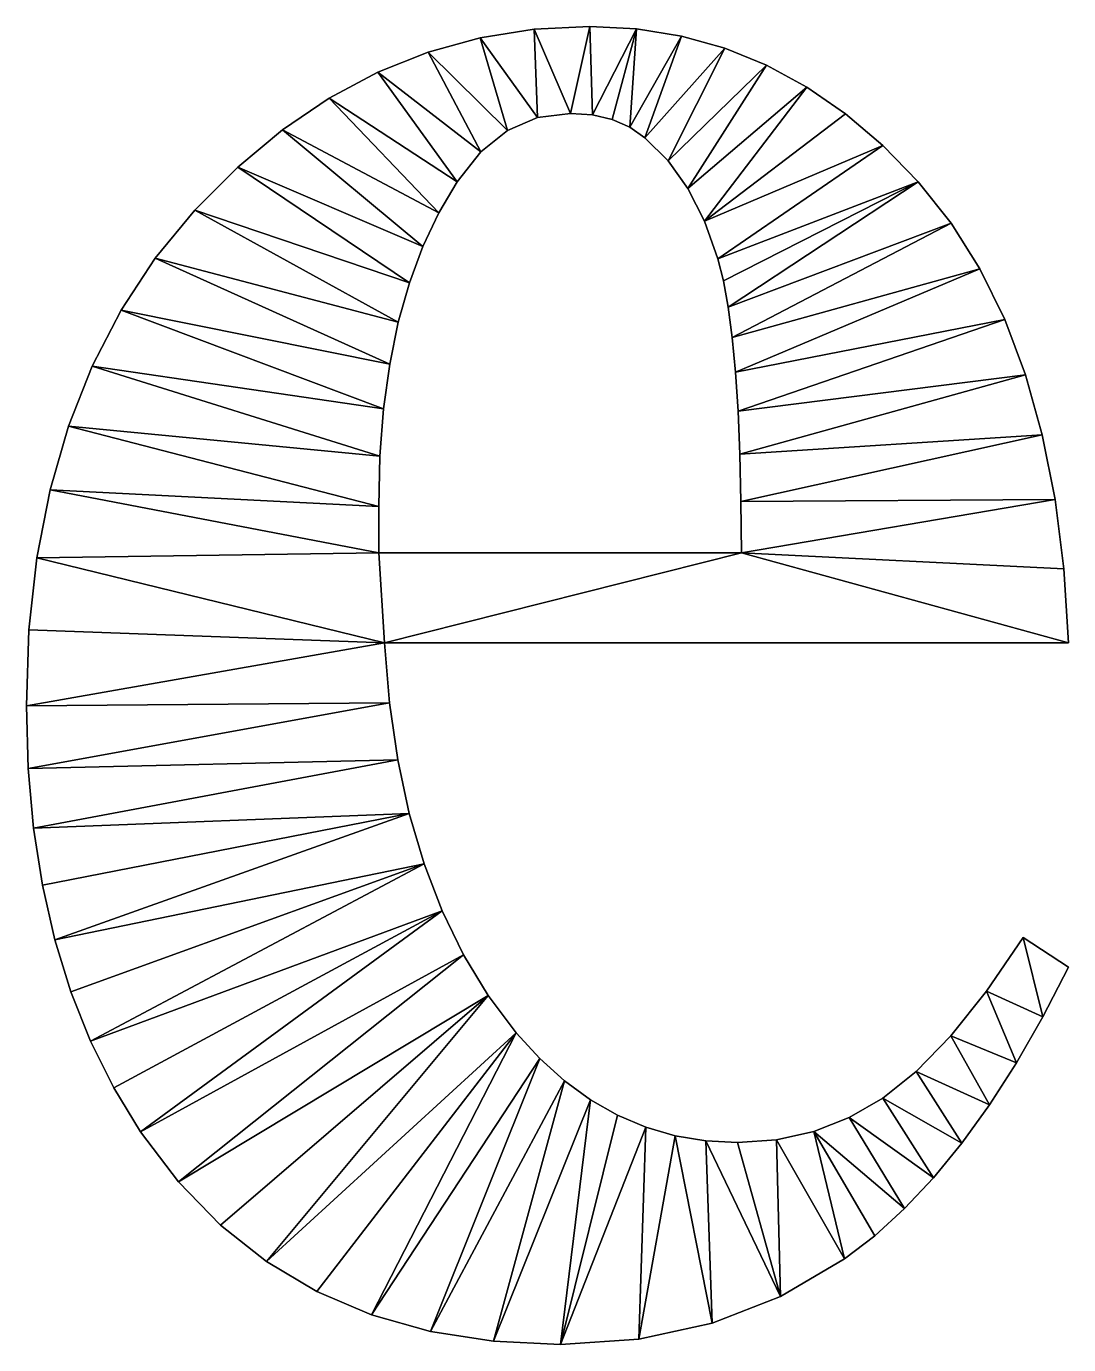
# Model space of a CAD drawing. Header units: metres. Extents: x 0.054 to 0.593, y -0.019 to 0.662.
import ezdxf

# ---------------------------------------------------------------- set-up
doc = ezdxf.new("R2010")
doc.units = ezdxf.units.M

msp = doc.modelspace()

# ---------------------------------------------------------------- meshes
at = {"layer": 'Armanisoft_0', "linetype": 'CONTINUOUS'}
mesh = msp.add_polyface(dxfattribs=at)
corners = [(0.346868, 0.616592), (0.345493, 0.662348), (0.369528, 0.661092), (0.335483, 0.617378), (0.316657, 0.660863), (0.318379, 0.615169), (0.288763, 0.65641), (0.302907, 0.608541), (0.261811, 0.648988), (0.289066, 0.597495), (0.235802, 0.638597), (0.276856, 0.582031), (0.210735, 0.625238), (0.267346, 0.566029), (0.259104, 0.548604), (0.186611, 0.608909), (0.346868, 0.616592, 0.229421), (0.369528, 0.661092, 0.229421), (0.345493, 0.662348, 0.229421), (0.335483, 0.617378, 0.229421), (0.316657, 0.660863, 0.229421), (0.318379, 0.615169, 0.229421), (0.288763, 0.65641, 0.229421), (0.302907, 0.608541, 0.229421), (0.261811, 0.648988, 0.229421), (0.289066, 0.597495, 0.229421), (0.235802, 0.638597, 0.229421), (0.276856, 0.582031, 0.229421), (0.210735, 0.625238, 0.229421), (0.267346, 0.566029, 0.229421), (0.259104, 0.548604, 0.229421), (0.186611, 0.608909, 0.229421), (0.261811, 0.648988), (0.235802, 0.638597), (0.235802, 0.638597, 0.229421), (0.261811, 0.648988, 0.229421), (0.288763, 0.65641), (0.288763, 0.65641, 0.229421), (0.316657, 0.660863), (0.316657, 0.660863, 0.229421), (0.345493, 0.662348), (0.345493, 0.662348, 0.229421), (0.346868, 0.616592), (0.357068, 0.614232), (0.357068, 0.614232, 0.229421), (0.346868, 0.616592, 0.229421), (0.335483, 0.617378), (0.335483, 0.617378, 0.229421), (0.318379, 0.615169), (0.318379, 0.615169, 0.229421), (0.302907, 0.608541), (0.302907, 0.608541, 0.229421), (0.289066, 0.597495), (0.289066, 0.597495, 0.229421), (0.276856, 0.582031), (0.276856, 0.582031, 0.229421), (0.267346, 0.566029), (0.267346, 0.566029, 0.229421), (0.259104, 0.548604), (0.259104, 0.548604, 0.229421), (0.25213, 0.529756), (0.25213, 0.529756, 0.229421), (0.246424, 0.509486), (0.246424, 0.509486, 0.229421), (0.241986, 0.487793), (0.241986, 0.487793, 0.229421), (0.238816, 0.464677), (0.238816, 0.464677, 0.229421), (0.236914, 0.440138), (0.236914, 0.440138, 0.229421), (0.23628, 0.414176), (0.23628, 0.414176, 0.229421)]
mesh.append_faces([[corners[k] for k in face] for face in [(0, 1, 2), (3, 4, 1), (3, 1, 0), (5, 6, 4), (5, 4, 3), (7, 8, 6), (7, 6, 5), (9, 10, 8), (9, 8, 7), (11, 12, 10), (11, 10, 9), (13, 12, 11), (14, 15, 13), (16, 17, 18), (19, 18, 20), (19, 16, 18), (21, 20, 22), (21, 19, 20), (23, 22, 24), (23, 21, 22), (25, 24, 26), (25, 23, 24), (27, 26, 28), (27, 25, 26), (29, 27, 28), (30, 29, 31), (32, 33, 34, 35), (36, 32, 35, 37), (38, 36, 37, 39), (40, 38, 39, 41), (42, 43, 44, 45), (46, 42, 45, 47), (48, 46, 47, 49), (50, 48, 49, 51), (52, 50, 51, 53), (54, 52, 53, 55), (56, 54, 55, 57), (58, 56, 57, 59), (60, 58, 59, 61), (62, 60, 61, 63), (64, 62, 63, 65), (66, 64, 65, 67), (68, 66, 67, 69), (70, 68, 69, 71)]])
mesh = msp.add_polyface(dxfattribs=at)
corners = [(0.416969, 0.51724), (0.515257, 0.581983), (0.532225, 0.560681), (0.411671, 0.542206), (0.496851, 0.600818), (0.40477, 0.561586), (0.457627, 0.630955), (0.477641, 0.617142), (0.396177, 0.578477), (0.436808, 0.642256), (0.385891, 0.59288), (0.415186, 0.651046), (0.373913, 0.604795), (0.392759, 0.657325), (0.366083, 0.6103), (0.369528, 0.661092), (0.357068, 0.614232), (0.346868, 0.616592), (0.416969, 0.51724, 0.229421), (0.532225, 0.560681, 0.229421), (0.515257, 0.581983, 0.229421), (0.411671, 0.542206, 0.229421), (0.496851, 0.600818, 0.229421), (0.40477, 0.561586, 0.229421), (0.477641, 0.617142, 0.229421), (0.457627, 0.630955, 0.229421), (0.396177, 0.578477, 0.229421), (0.436808, 0.642256, 0.229421), (0.385891, 0.59288, 0.229421), (0.415186, 0.651046, 0.229421), (0.373913, 0.604795, 0.229421), (0.392759, 0.657325, 0.229421), (0.366083, 0.6103, 0.229421), (0.369528, 0.661092, 0.229421), (0.357068, 0.614232, 0.229421), (0.346868, 0.616592, 0.229421), (0.369528, 0.661092), (0.345493, 0.662348), (0.345493, 0.662348, 0.229421), (0.369528, 0.661092, 0.229421), (0.392759, 0.657325), (0.392759, 0.657325, 0.229421), (0.415186, 0.651046), (0.415186, 0.651046, 0.229421), (0.436808, 0.642256), (0.436808, 0.642256, 0.229421), (0.457627, 0.630955), (0.457627, 0.630955, 0.229421), (0.477641, 0.617142), (0.477641, 0.617142, 0.229421), (0.496851, 0.600818), (0.496851, 0.600818, 0.229421), (0.515257, 0.581983), (0.515257, 0.581983, 0.229421), (0.532225, 0.560681), (0.532225, 0.560681, 0.229421), (0.396177, 0.578477), (0.40477, 0.561586), (0.40477, 0.561586, 0.229421), (0.396177, 0.578477, 0.229421), (0.385891, 0.59288), (0.385891, 0.59288, 0.229421), (0.373913, 0.604795), (0.373913, 0.604795, 0.229421), (0.366083, 0.6103), (0.366083, 0.6103, 0.229421), (0.357068, 0.614232), (0.357068, 0.614232, 0.229421)]
mesh.append_faces([[corners[k] for k in face] for face in [(0, 1, 2), (3, 4, 1), (5, 6, 7), (5, 7, 4), (5, 4, 3), (8, 9, 6), (8, 6, 5), (10, 11, 9), (10, 9, 8), (12, 13, 11), (12, 11, 10), (14, 15, 13), (14, 13, 12), (16, 15, 14), (17, 15, 16), (18, 19, 20), (21, 20, 22), (23, 24, 25), (23, 22, 24), (23, 21, 22), (26, 25, 27), (26, 23, 25), (28, 27, 29), (28, 26, 27), (30, 29, 31), (30, 28, 29), (32, 31, 33), (32, 30, 31), (34, 32, 33), (35, 34, 33), (36, 37, 38, 39), (40, 36, 39, 41), (42, 40, 41, 43), (44, 42, 43, 45), (46, 44, 45, 47), (48, 46, 47, 49), (50, 48, 49, 51), (52, 50, 51, 53), (54, 52, 53, 55), (56, 57, 58, 59), (60, 56, 59, 61), (62, 60, 61, 63), (64, 62, 63, 65), (66, 64, 65, 67)]])
mesh = msp.add_polyface(dxfattribs=at)
corners = [(0.267346, 0.566029), (0.186611, 0.608909), (0.210735, 0.625238), (0.259104, 0.548604), (0.163429, 0.589612), (0.25213, 0.529756), (0.14119, 0.567346), (0.246424, 0.509486), (0.120782, 0.54256), (0.241986, 0.487793), (0.103095, 0.515703), (0.238816, 0.464677), (0.088129, 0.486773), (0.236914, 0.440138), (0.075884, 0.455773), (0.23628, 0.414176), (0.066361, 0.4227), (0.23628, 0.390244), (0.059558, 0.387556), (0.267346, 0.566029, 0.229421), (0.210735, 0.625238, 0.229421), (0.186611, 0.608909, 0.229421), (0.259104, 0.548604, 0.229421), (0.163429, 0.589612, 0.229421), (0.25213, 0.529756, 0.229421), (0.14119, 0.567346, 0.229421), (0.246424, 0.509486, 0.229421), (0.120782, 0.54256, 0.229421), (0.241986, 0.487793, 0.229421), (0.103095, 0.515703, 0.229421), (0.238816, 0.464677, 0.229421), (0.088129, 0.486773, 0.229421), (0.236914, 0.440138, 0.229421), (0.075884, 0.455773, 0.229421), (0.23628, 0.414176, 0.229421), (0.066361, 0.4227, 0.229421), (0.23628, 0.390244, 0.229421), (0.059558, 0.387556, 0.229421), (0.066361, 0.4227), (0.059558, 0.387556), (0.059558, 0.387556, 0.229421), (0.066361, 0.4227, 0.229421), (0.075884, 0.455773), (0.075884, 0.455773, 0.229421), (0.088129, 0.486773), (0.088129, 0.486773, 0.229421), (0.103095, 0.515703), (0.103095, 0.515703, 0.229421), (0.120782, 0.54256), (0.120782, 0.54256, 0.229421), (0.14119, 0.567346), (0.14119, 0.567346, 0.229421), (0.163429, 0.589612), (0.163429, 0.589612, 0.229421), (0.186611, 0.608909), (0.186611, 0.608909, 0.229421), (0.210735, 0.625238), (0.210735, 0.625238, 0.229421), (0.235802, 0.638597), (0.235802, 0.638597, 0.229421), (0.23628, 0.390244), (0.23628, 0.414176), (0.23628, 0.414176, 0.229421), (0.23628, 0.390244, 0.229421)]
mesh.append_faces([[corners[k] for k in face] for face in [(0, 1, 2), (3, 4, 1), (5, 6, 4), (5, 4, 3), (7, 8, 6), (7, 6, 5), (9, 10, 8), (9, 8, 7), (11, 12, 10), (11, 10, 9), (13, 14, 12), (13, 12, 11), (15, 16, 14), (15, 14, 13), (17, 18, 16), (17, 16, 15), (19, 20, 21), (22, 21, 23), (24, 23, 25), (24, 22, 23), (26, 25, 27), (26, 24, 25), (28, 27, 29), (28, 26, 27), (30, 29, 31), (30, 28, 29), (32, 31, 33), (32, 30, 31), (34, 33, 35), (34, 32, 33), (36, 35, 37), (36, 34, 35), (38, 39, 40, 41), (42, 38, 41, 43), (44, 42, 43, 45), (46, 44, 45, 47), (48, 46, 47, 49), (50, 48, 49, 51), (52, 50, 51, 53), (54, 52, 53, 55), (56, 54, 55, 57), (58, 56, 57, 59), (60, 61, 62, 63)]])
mesh = msp.add_polyface(dxfattribs=at)
corners = [(0.42378, 0.390244), (0.585986, 0.41784), (0.590523, 0.382006), (0.423591, 0.416837), (0.579378, 0.451252), (0.423024, 0.441259), (0.570698, 0.482242), (0.422078, 0.46351), (0.559945, 0.51081), (0.420753, 0.483591), (0.547121, 0.536956), (0.41905, 0.501501), (0.532225, 0.560681), (0.416969, 0.51724), (0.414509, 0.530808), (0.515257, 0.581983), (0.411671, 0.542206), (0.42378, 0.390244, 0.229421), (0.590523, 0.382006, 0.229421), (0.585986, 0.41784, 0.229421), (0.423591, 0.416837, 0.229421), (0.579378, 0.451252, 0.229421), (0.423024, 0.441259, 0.229421), (0.570698, 0.482242, 0.229421), (0.422078, 0.46351, 0.229421), (0.559945, 0.51081, 0.229421), (0.420753, 0.483591, 0.229421), (0.547121, 0.536956, 0.229421), (0.41905, 0.501501, 0.229421), (0.532225, 0.560681, 0.229421), (0.416969, 0.51724, 0.229421), (0.414509, 0.530808, 0.229421), (0.515257, 0.581983, 0.229421), (0.411671, 0.542206, 0.229421), (0.547121, 0.536956), (0.532225, 0.560681), (0.532225, 0.560681, 0.229421), (0.547121, 0.536956, 0.229421), (0.559945, 0.51081), (0.559945, 0.51081, 0.229421), (0.570698, 0.482242), (0.570698, 0.482242, 0.229421), (0.579378, 0.451252), (0.579378, 0.451252, 0.229421), (0.585986, 0.41784), (0.585986, 0.41784, 0.229421), (0.590523, 0.382006), (0.590523, 0.382006, 0.229421), (0.423591, 0.416837), (0.42378, 0.390244), (0.42378, 0.390244, 0.229421), (0.423591, 0.416837, 0.229421), (0.423024, 0.441259), (0.423024, 0.441259, 0.229421), (0.422078, 0.46351), (0.422078, 0.46351, 0.229421), (0.420753, 0.483591), (0.420753, 0.483591, 0.229421), (0.41905, 0.501501), (0.41905, 0.501501, 0.229421), (0.416969, 0.51724), (0.416969, 0.51724, 0.229421), (0.414509, 0.530808), (0.414509, 0.530808, 0.229421), (0.411671, 0.542206), (0.411671, 0.542206, 0.229421), (0.40477, 0.561586), (0.40477, 0.561586, 0.229421)]
mesh.append_faces([[corners[k] for k in face] for face in [(0, 1, 2), (3, 4, 1), (3, 1, 0), (5, 6, 4), (5, 4, 3), (7, 8, 6), (7, 6, 5), (9, 10, 8), (9, 8, 7), (11, 12, 10), (11, 10, 9), (13, 12, 11), (14, 15, 13), (16, 15, 14), (17, 18, 19), (20, 19, 21), (20, 17, 19), (22, 21, 23), (22, 20, 21), (24, 23, 25), (24, 22, 23), (26, 25, 27), (26, 24, 25), (28, 27, 29), (28, 26, 27), (30, 28, 29), (31, 30, 32), (33, 31, 32), (34, 35, 36, 37), (38, 34, 37, 39), (40, 38, 39, 41), (42, 40, 41, 43), (44, 42, 43, 45), (46, 44, 45, 47), (48, 49, 50, 51), (52, 48, 51, 53), (54, 52, 53, 55), (56, 54, 55, 57), (58, 56, 57, 59), (60, 58, 59, 61), (62, 60, 61, 63), (64, 62, 63, 65), (66, 64, 65, 67)]])
mesh = msp.add_polyface(dxfattribs=at)
corners = [(0.087339, 0.13786), (0.259756, 0.229497), (0.269122, 0.205129), (0.077188, 0.163368), (0.068882, 0.190219), (0.252095, 0.255544), (0.062422, 0.218413), (0.057807, 0.24795), (0.246136, 0.283268), (0.055039, 0.27883), (0.241881, 0.31267), (0.054116, 0.311054), (0.239329, 0.34375), (0.055476, 0.350341), (0.059558, 0.387556), (0.23628, 0.390244), (0.42378, 0.390244), (0.087339, 0.13786, 0.229421), (0.269122, 0.205129, 0.229421), (0.259756, 0.229497, 0.229421), (0.077188, 0.163368, 0.229421), (0.068882, 0.190219, 0.229421), (0.252095, 0.255544, 0.229421), (0.062422, 0.218413, 0.229421), (0.057807, 0.24795, 0.229421), (0.246136, 0.283268, 0.229421), (0.055039, 0.27883, 0.229421), (0.241881, 0.31267, 0.229421), (0.054116, 0.311054, 0.229421), (0.239329, 0.34375, 0.229421), (0.055476, 0.350341, 0.229421), (0.059558, 0.387556, 0.229421), (0.23628, 0.390244, 0.229421), (0.42378, 0.390244, 0.229421), (0.241881, 0.31267), (0.239329, 0.34375), (0.239329, 0.34375, 0.229421), (0.241881, 0.31267, 0.229421), (0.246136, 0.283268), (0.246136, 0.283268, 0.229421), (0.252095, 0.255544), (0.252095, 0.255544, 0.229421), (0.259756, 0.229498), (0.259756, 0.229498, 0.229421), (0.269122, 0.205129), (0.269122, 0.205129, 0.229421), (0.28019, 0.182437), (0.28019, 0.182437, 0.229421), (0.292962, 0.161424), (0.292962, 0.161424, 0.229421), (0.068882, 0.190219), (0.077188, 0.163368), (0.077188, 0.163368, 0.229421), (0.068882, 0.190219, 0.229421), (0.062422, 0.218413), (0.062422, 0.218413, 0.229421), (0.057807, 0.24795), (0.057807, 0.24795, 0.229421), (0.055039, 0.27883), (0.055039, 0.27883, 0.229421), (0.054116, 0.311054), (0.054116, 0.311054, 0.229421), (0.055476, 0.350341), (0.055476, 0.350341, 0.229421), (0.059558, 0.387556), (0.059558, 0.387556, 0.229421)]
mesh.append_faces([[corners[k] for k in face] for face in [(0, 1, 2), (3, 1, 0), (4, 5, 1), (4, 1, 3), (6, 5, 4), (7, 8, 5), (7, 5, 6), (9, 10, 8), (9, 8, 7), (11, 12, 10), (11, 10, 9), (13, 12, 11), (14, 12, 13), (15, 12, 14), (15, 16, 12), (17, 18, 19), (20, 17, 19), (21, 19, 22), (21, 20, 19), (23, 21, 22), (24, 22, 25), (24, 23, 22), (26, 25, 27), (26, 24, 25), (28, 27, 29), (28, 26, 27), (30, 28, 29), (31, 30, 29), (32, 31, 29), (32, 29, 33), (34, 35, 36, 37), (38, 34, 37, 39), (40, 38, 39, 41), (42, 40, 41, 43), (44, 42, 43, 45), (46, 44, 45, 47), (48, 46, 47, 49), (50, 51, 52, 53), (54, 50, 53, 55), (56, 54, 55, 57), (58, 56, 57, 59), (60, 58, 59, 61), (62, 60, 61, 63), (64, 62, 63, 65)]])
mesh = msp.add_polyface(dxfattribs=at)
corners = [(0.579703, 0.150399), (0.550462, 0.163634), (0.569508, 0.191311), (0.592988, 0.176067), (0.566073, 0.126677), (0.532025, 0.140581), (0.552099, 0.104901), (0.514196, 0.122153), (0.53778, 0.085073), (0.496976, 0.108349), (0.523116, 0.06719), (0.479594, 0.098294), (0.42378, 0.390244), (0.590523, 0.382006), (0.592988, 0.34375), (0.239329, 0.34375), (0.579703, 0.150399, 0.229421), (0.569508, 0.191311, 0.229421), (0.550462, 0.163634, 0.229421), (0.592988, 0.176067, 0.229421), (0.566073, 0.126677, 0.229421), (0.532025, 0.140581, 0.229421), (0.552099, 0.104901, 0.229421), (0.514196, 0.122153, 0.229421), (0.53778, 0.085073, 0.229421), (0.496976, 0.108349, 0.229421), (0.523116, 0.06719, 0.229421), (0.479594, 0.098294, 0.229421), (0.42378, 0.390244, 0.229421), (0.592988, 0.34375, 0.229421), (0.590523, 0.382006, 0.229421), (0.239329, 0.34375, 0.229421), (0.239329, 0.34375), (0.592988, 0.34375), (0.592988, 0.34375, 0.229421), (0.239329, 0.34375, 0.229421), (0.332389, 0.117272), (0.319609, 0.128794), (0.319609, 0.128794, 0.229421), (0.332389, 0.117272, 0.229421), (0.345778, 0.107523), (0.345778, 0.107523, 0.229421), (0.359775, 0.099546), (0.359775, 0.099546, 0.229421), (0.374381, 0.093342), (0.374381, 0.093342, 0.229421), (0.389596, 0.088911), (0.389596, 0.088911, 0.229421), (0.40542, 0.086252), (0.40542, 0.086252, 0.229421), (0.461279, 0.091112), (0.442032, 0.086802), (0.442032, 0.086802, 0.229421), (0.461279, 0.091112, 0.229421), (0.479594, 0.098294), (0.479594, 0.098294, 0.229421), (0.496976, 0.108349), (0.496976, 0.108349, 0.229421), (0.514196, 0.122153), (0.514196, 0.122153, 0.229421), (0.532025, 0.140581), (0.532025, 0.140581, 0.229421), (0.550462, 0.163634), (0.550462, 0.163634, 0.229421), (0.569508, 0.191311), (0.569508, 0.191311, 0.229421), (0.592988, 0.176067), (0.592988, 0.176067, 0.229421), (0.579703, 0.150399), (0.579703, 0.150399, 0.229421), (0.566073, 0.126677), (0.566073, 0.126677, 0.229421), (0.552099, 0.104901), (0.552099, 0.104901, 0.229421), (0.53778, 0.085073), (0.53778, 0.085073, 0.229421), (0.590523, 0.382006), (0.590523, 0.382006, 0.229421), (0.42378, 0.390244), (0.23628, 0.390244), (0.23628, 0.390244, 0.229421), (0.42378, 0.390244, 0.229421)]
mesh.append_faces([[corners[k] for k in face] for face in [(0, 1, 2), (0, 2, 3), (4, 5, 1), (4, 1, 0), (6, 7, 5), (6, 5, 4), (8, 9, 7), (8, 7, 6), (10, 11, 9), (10, 9, 8), (12, 13, 14), (14, 15, 12), (16, 17, 18), (16, 19, 17), (20, 18, 21), (20, 16, 18), (22, 21, 23), (22, 20, 21), (24, 23, 25), (24, 22, 23), (26, 25, 27), (28, 29, 30), (29, 28, 31), (32, 33, 34, 35), (36, 37, 38, 39), (40, 36, 39, 41), (42, 40, 41, 43), (44, 42, 43, 45), (46, 44, 45, 47), (48, 46, 47, 49), (50, 51, 52, 53), (54, 50, 53, 55), (56, 54, 55, 57), (58, 56, 57, 59), (60, 58, 59, 61), (62, 60, 61, 63), (64, 62, 63, 65), (66, 64, 65, 67), (68, 66, 67, 69), (70, 68, 69, 71), (72, 70, 71, 73), (74, 72, 73, 75), (33, 76, 77, 34), (78, 79, 80, 81)]])
mesh = msp.add_polyface(dxfattribs=at)
corners = [(0.295559, -0.017337), (0.345778, 0.107523), (0.330304, -0.019055), (0.262987, -0.012184), (0.319609, 0.128794), (0.332389, 0.117272), (0.232587, -0.003596), (0.307438, 0.142088), (0.204361, 0.008427), (0.178306, 0.023886), (0.292962, 0.161424), (0.154425, 0.04278), (0.132716, 0.065109), (0.28019, 0.182437), (0.11318, 0.090873), (0.269122, 0.205129), (0.099336, 0.113695), (0.087339, 0.13786), (0.295559, -0.017337, 0.229421), (0.330304, -0.019055, 0.229421), (0.345778, 0.107523, 0.229421), (0.262987, -0.012184, 0.229421), (0.332389, 0.117272, 0.229421), (0.319609, 0.128794, 0.229421), (0.232587, -0.003596, 0.229421), (0.307438, 0.142088, 0.229421), (0.204361, 0.008427, 0.229421), (0.178306, 0.023886, 0.229421), (0.292962, 0.161424, 0.229421), (0.154425, 0.04278, 0.229421), (0.132716, 0.065109, 0.229421), (0.28019, 0.182437, 0.229421), (0.11318, 0.090873, 0.229421), (0.269122, 0.205129, 0.229421), (0.099336, 0.113695, 0.229421), (0.087339, 0.13786, 0.229421), (0.307438, 0.142088), (0.292962, 0.161424), (0.292962, 0.161424, 0.229421), (0.307438, 0.142088, 0.229421), (0.319609, 0.128794), (0.319609, 0.128794, 0.229421), (0.295559, -0.017337), (0.330304, -0.019055), (0.330304, -0.019055, 0.229421), (0.295559, -0.017337, 0.229421), (0.262987, -0.012184), (0.262987, -0.012184, 0.229421), (0.232587, -0.003596), (0.232587, -0.003596, 0.229421), (0.204361, 0.008427), (0.204361, 0.008427, 0.229421), (0.178306, 0.023886), (0.178306, 0.023886, 0.229421), (0.154425, 0.04278), (0.154425, 0.04278, 0.229421), (0.132716, 0.065109), (0.132716, 0.065109, 0.229421), (0.11318, 0.090873), (0.11318, 0.090873, 0.229421), (0.099336, 0.113695), (0.099336, 0.113695, 0.229421), (0.087339, 0.13786), (0.087339, 0.13786, 0.229421), (0.077188, 0.163368), (0.077188, 0.163368, 0.229421)]
mesh.append_faces([[corners[k] for k in face] for face in [(0, 1, 2), (3, 4, 5), (3, 5, 0), (6, 7, 4), (6, 4, 3), (8, 7, 6), (9, 10, 7), (9, 7, 8), (11, 10, 9), (12, 13, 10), (12, 10, 11), (14, 15, 13), (14, 13, 12), (16, 15, 14), (17, 15, 16), (18, 19, 20), (21, 22, 23), (21, 18, 22), (24, 23, 25), (24, 21, 23), (26, 24, 25), (27, 25, 28), (27, 26, 25), (29, 27, 28), (30, 28, 31), (30, 29, 28), (32, 31, 33), (32, 30, 31), (34, 32, 33), (35, 34, 33), (36, 37, 38, 39), (40, 36, 39, 41), (42, 43, 44, 45), (46, 42, 45, 47), (48, 46, 47, 49), (50, 48, 49, 51), (52, 50, 51, 53), (54, 52, 53, 55), (56, 54, 55, 57), (58, 56, 57, 59), (60, 58, 59, 61), (62, 60, 61, 63), (64, 62, 63, 65)]])
mesh = msp.add_polyface(dxfattribs=at)
corners = [(0.508108, 0.051255), (0.461279, 0.091112), (0.479594, 0.098294), (0.523116, 0.06719), (0.492755, 0.037265), (0.477057, 0.025223), (0.442032, 0.086802), (0.444081, 0.005851), (0.40542, 0.086252), (0.421853, 0.085366), (0.408629, -0.007985), (0.389596, 0.088911), (0.370704, -0.016288), (0.374381, 0.093342), (0.330304, -0.019055), (0.345778, 0.107523), (0.359775, 0.099546), (0.295559, -0.017337), (0.332389, 0.117272), (0.523116, 0.06719, 0.229421), (0.53778, 0.085073, 0.229421), (0.496976, 0.108349, 0.229421), (0.508108, 0.051255, 0.229421), (0.479594, 0.098294, 0.229421), (0.461279, 0.091112, 0.229421), (0.492755, 0.037265, 0.229421), (0.477057, 0.025223, 0.229421), (0.442032, 0.086802, 0.229421), (0.444081, 0.005851, 0.229421), (0.421853, 0.085366, 0.229421), (0.40542, 0.086252, 0.229421), (0.408629, -0.007985, 0.229421), (0.389596, 0.088911, 0.229421), (0.370704, -0.016288, 0.229421), (0.374381, 0.093342, 0.229421), (0.330304, -0.019055, 0.229421), (0.359775, 0.099546, 0.229421), (0.345778, 0.107523, 0.229421), (0.295559, -0.017337, 0.229421), (0.332389, 0.117272, 0.229421), (0.421853, 0.085366), (0.40542, 0.086252), (0.40542, 0.086252, 0.229421), (0.421853, 0.085366, 0.229421), (0.442032, 0.086802), (0.442032, 0.086802, 0.229421), (0.523116, 0.06719), (0.53778, 0.085073), (0.53778, 0.085073, 0.229421), (0.523116, 0.06719, 0.229421), (0.508108, 0.051255), (0.508108, 0.051255, 0.229421), (0.492755, 0.037265), (0.492755, 0.037265, 0.229421), (0.477057, 0.025223), (0.477057, 0.025223, 0.229421), (0.444081, 0.005851), (0.444081, 0.005851, 0.229421), (0.408629, -0.007985), (0.408629, -0.007985, 0.229421), (0.370704, -0.016288), (0.370704, -0.016288, 0.229421), (0.330304, -0.019055), (0.330304, -0.019055, 0.229421)]
mesh.append_faces([[corners[k] for k in face] for face in [(0, 1, 2), (0, 2, 3), (4, 1, 0), (5, 6, 1), (5, 1, 4), (7, 8, 9), (7, 9, 6), (7, 6, 5), (10, 11, 8), (10, 8, 7), (12, 13, 11), (12, 11, 10), (14, 15, 16), (14, 16, 13), (14, 13, 12), (17, 18, 15), (19, 20, 21), (22, 23, 24), (22, 19, 23), (25, 22, 24), (26, 24, 27), (26, 25, 24), (28, 29, 30), (28, 27, 29), (28, 26, 27), (31, 30, 32), (31, 28, 30), (33, 32, 34), (33, 31, 32), (35, 36, 37), (35, 34, 36), (35, 33, 34), (38, 37, 39), (40, 41, 42, 43), (44, 40, 43, 45), (46, 47, 48, 49), (50, 46, 49, 51), (52, 50, 51, 53), (54, 52, 53, 55), (56, 54, 55, 57), (58, 56, 57, 59), (60, 58, 59, 61), (62, 60, 61, 63)]])

doc.saveas('drawing.dxf')
